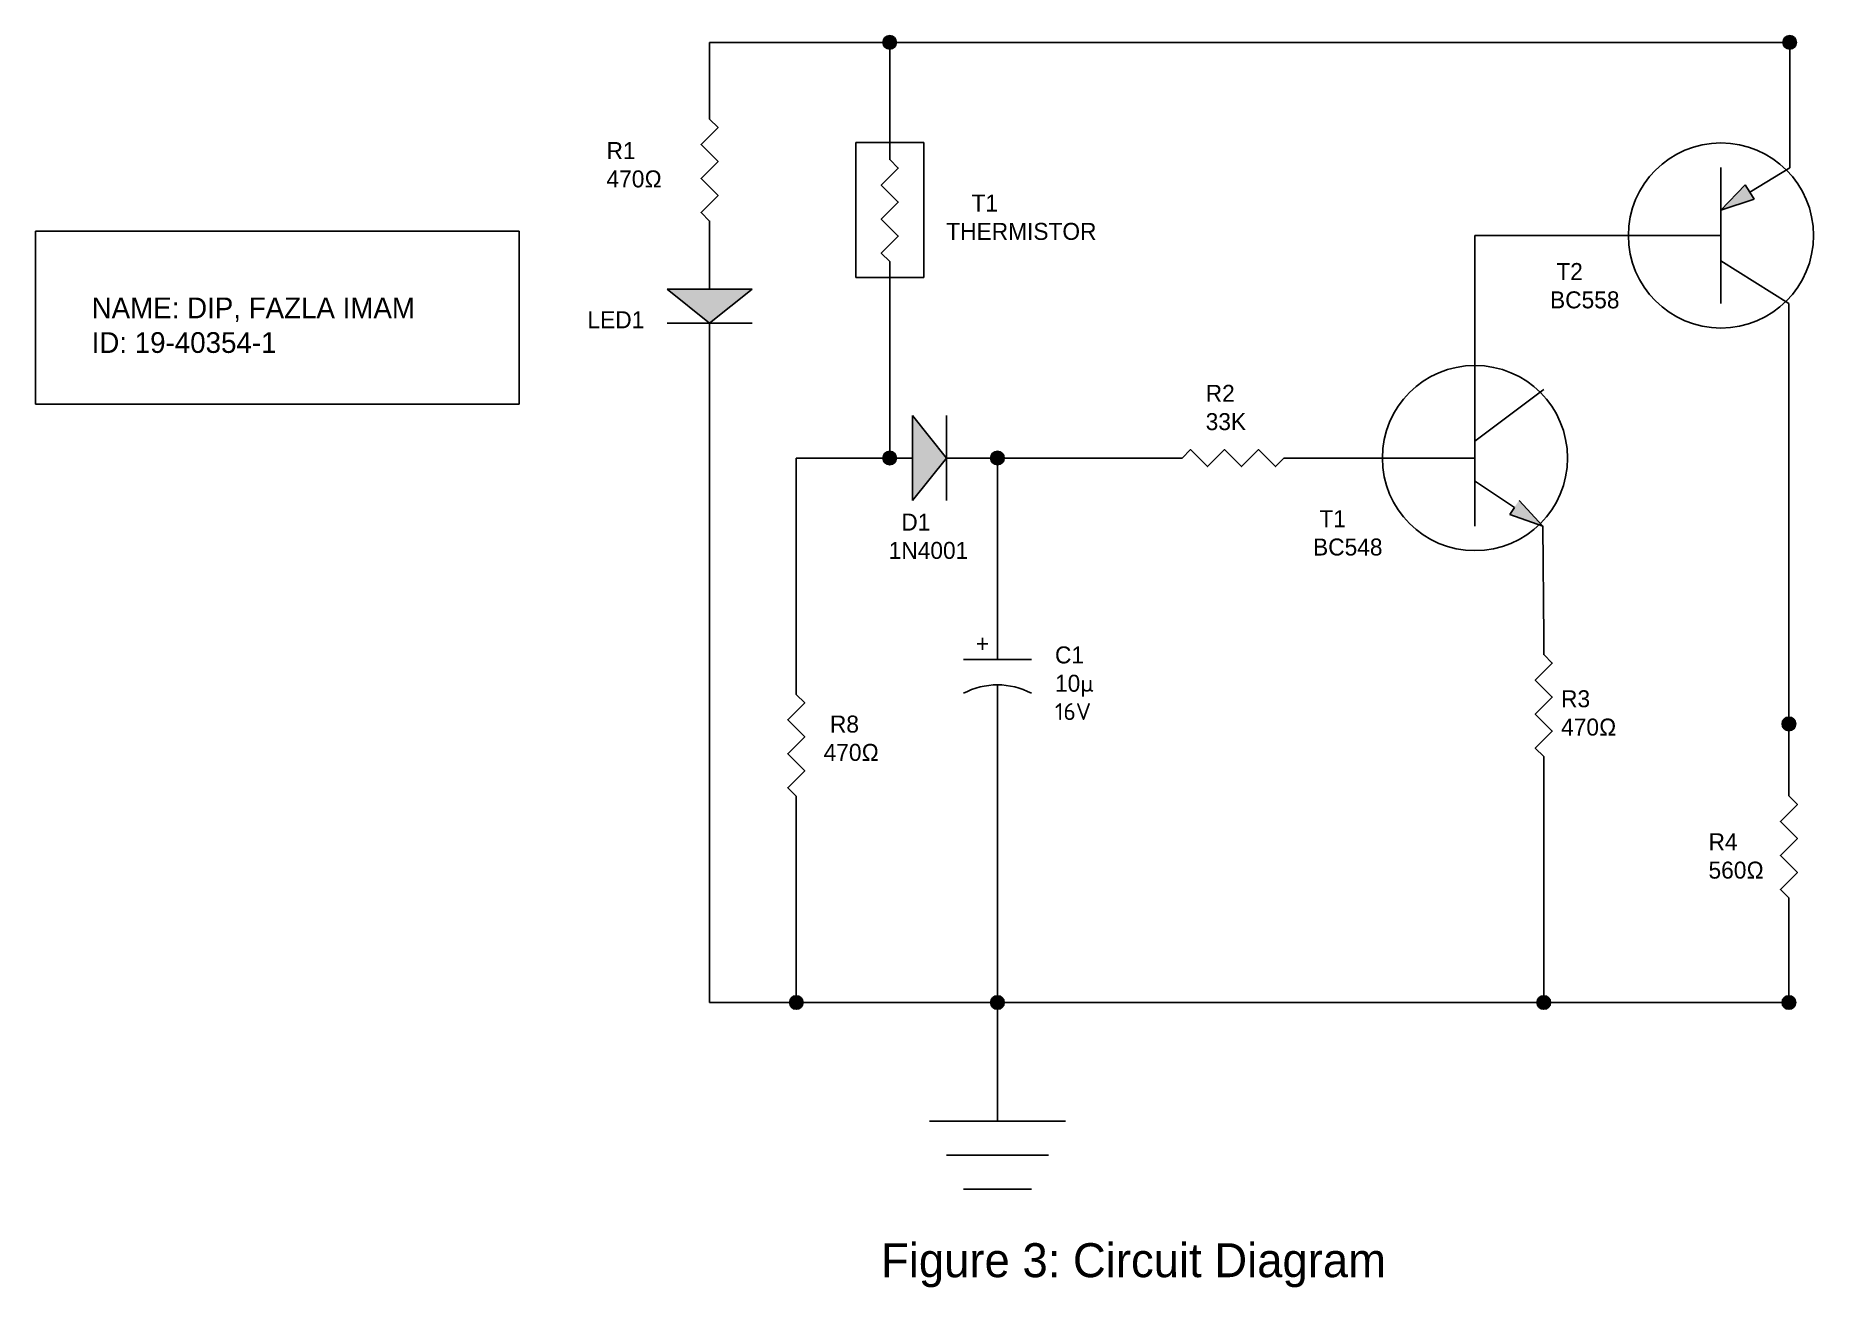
# Model space of a CAD drawing. Header units: inches. Extents: x -4 to 100, y 14 to 88.
import ezdxf

# ---------------------------------------------------------------- set-up
doc = ezdxf.new("R2010")
doc.units = ezdxf.units.IN
doc.header["$MEASUREMENT"] = 0

# ---------------------------------------------------------------- blocks, each defined once
blk = doc.blocks.new('Capacitor')
at = {"color": 7}
for p, q in [((0.15, -0.1), (0.15, 0.1)), ((0.15, 0), (0, 0)), ((0.225, 0), (0.4, 0))]:
    blk.add_line(p, q, dxfattribs=at)
blk.add_arc((0.4375, 0), 0.2125, 151.9275, 208.0725, dxfattribs=at)
blk = doc.blocks.new('Transistor - NPN')
at = {"color": 7}
for p, q in [((0.199999, 0.2), (0.199999, -0.2)), ((0.399999, 0.2), (0.199999, 0.05)), ((0, 0), (0.199999, 0)), ((0.316132, -0.145536), (0.201153, -0.069033)), ((0.302516, -0.166503), (0.316132, -0.145536)), ((0.329748, -0.124569), (0.399999, -0.2)), ((0.399999, -0.2), (0.302516, -0.166503))]:
    blk.add_line(p, q, dxfattribs=at)
blk.add_solid([(0.302516, -0.166503), (0.399999, -0.2), (0.329748, -0.124569)], dxfattribs=at)
blk = doc.blocks.new('Resistor')
at = {"color": 7}
blk.add_lwpolyline([(0, 0), (0.05, 0), (0.075, 0.025), (0.125, -0.025), (0.175, 0.025), (0.225, -0.025), (0.275, 0.025), (0.325, -0.025), (0.35, 0), (0.4, 0)], dxfattribs=at)
blk = doc.blocks.new('Transistor - PNP')
at = {"color": 7}
for p, q in [((0.200001, 0.2), (0.200001, -0.199999)), ((0.284805, 0.127992), (0.4024, 0.199023)), ((0.271557, 0.149194), (0.200001, 0.075)), ((0.200001, 0.075), (0.298053, 0.106791)), ((0.284805, 0.127992), (0.271557, 0.149194)), ((0.298053, 0.106791), (0.284805, 0.127992)), ((0, 0), (0.200001, 0)), ((0.200001, -0.074999), (0.400001, -0.199999))]:
    blk.add_line(p, q, dxfattribs=at)
blk.add_solid([(0.200001, 0.075), (0.298053, 0.106791), (0.271557, 0.149194)], dxfattribs=at)
blk = doc.blocks.new('Diode')
at = {"color": 7}
for p, q in [((0.15, 0.125), (0.25, 0)), ((0.15, -0.125), (0.15, 0.125)), ((0.25, -0.125), (0.25, 0.125)), ((0.15, 0), (0, 0)), ((0.25, 0), (0.15, -0.125)), ((0.25, 0), (0.4, 0))]:
    blk.add_line(p, q, dxfattribs=at)
blk.add_solid([(0.15, -0.125), (0.25, 0), (0.15, 0.125)], dxfattribs=at)
blk = doc.blocks.new('Ground')
at = {"color": 7}
for p, q in [((-0.1, 0), (0.1, 0)), ((0.075, -0.05), (-0.075, -0.05)), ((-0.05, -0.1), (0.05, -0.1))]:
    blk.add_line(p, q, dxfattribs=at)

msp = doc.modelspace()

# ---------------------------------------------------------------- linework, layer by layer
for p, q in [((35.44, 84.2), (35.44, 87.72)), ((35.44, 87.72), (46.04, 87.72)), ((46.04, 87.72), (46.04, 81.82)), ((46.04, 87.72), (99.02, 87.72)), ((99.02, 80.33), (99.02, 87.72)), ((44.04, 73.88), (44.04, 81.82)), ((44.04, 81.82), (46.04, 81.82)), ((46.04, 81.82), (48.04, 81.82)), ((48.04, 81.82), (48.04, 73.88)), ((-4.24, 76.6), (24.23, 76.6)), ((-4.24, 66.43), (-4.24, 76.6)), ((24.23, 76.6), (24.23, 66.43)), ((80.49, 67.25), (80.49, 76.35)), ((80.49, 76.35), (90.97, 76.35)), ((46.04, 73.88), (44.04, 73.88)), ((48.04, 73.88), (46.04, 73.88)), ((46.04, 73.82), (46.04, 63.25)), ((98.97, 72.35), (98.97, 44.36)), ((35.44, 68.2), (35.44, 31.2)), ((84.49, 67.25), (84.55, 67.29)), ((24.23, 66.43), (-4.24, 66.43)), ((44.38, 63.25), (40.54, 63.25)), ((40.54, 63.25), (40.54, 50.34)), ((52.38, 63.25), (52.38, 54.4)), ((52.38, 63.25), (62.25, 63.25)), ((70.25, 63.25), (76.49, 63.25)), ((84.49, 59.25), (84.54, 52.68)), ((52.38, 46.4), (52.38, 31.2)), ((84.54, 44.68), (84.54, 31.2)), ((40.54, 42.34), (40.54, 31.2)), ((98.97, 31.2), (98.97, 36.36)), ((52.39, 35.3), (52.39, 24.21)), ((35.44, 31.2), (75.44, 31.2)), ((75.44, 31.2), (84.54, 31.2)), ((84.54, 31.2), (98.97, 31.2))]:
    msp.add_line(p, q)
at = {"color": 7}
for centre, radius in [((46.04, 87.72), 0.4), ((99.02, 87.72), 0.4), ((94.97, 76.35), 5.45), ((80.49, 63.25), 5.45), ((46.04, 63.25), 0.4), ((52.38, 63.25), 0.4), ((98.97, 47.6), 0.4), ((40.54, 31.2), 0.4), ((52.38, 31.2), 0.4), ((84.54, 31.2), 0.4), ((98.97, 31.2), 0.4)]:
    msp.add_circle(centre, radius, dxfattribs=at)
for points in [[(45.79, 88.04), (45.64, 87.72), (46.04, 87.72)], [(45.79, 88.04), (45.66, 87.87), (45.64, 87.72)], [(45.79, 88.04), (45.73, 87.97), (45.66, 87.87)], [(45.73, 87.97), (45.7, 87.94), (45.66, 87.87)], [(45.7, 87.94), (45.68, 87.9), (45.66, 87.87)], [(45.79, 88.04), (45.76, 88.01), (45.73, 87.97)], [(45.79, 88.04), (46.04, 87.72), (46.04, 88.12)], [(46.04, 88.12), (45.92, 88.1), (45.79, 88.04)], [(45.92, 88.1), (45.85, 88.07), (45.79, 88.04)], [(45.85, 88.07), (45.82, 88.06), (45.79, 88.04)], [(45.92, 88.1), (45.88, 88.09), (45.85, 88.07)], [(46.04, 88.12), (46.01, 88.12), (45.92, 88.1)], [(46.01, 88.12), (45.97, 88.12), (45.92, 88.1)], [(46.28, 88.04), (46.04, 88.12), (46.04, 87.72)], [(46.28, 88.04), (46.15, 88.1), (46.04, 88.12)], [(46.15, 88.1), (46.07, 88.12), (46.04, 88.12)], [(46.04, 87.72), (46.44, 87.72), (46.28, 88.04)], [(46.15, 88.1), (46.11, 88.12), (46.07, 88.12)], [(46.28, 88.04), (46.22, 88.07), (46.15, 88.1)], [(46.22, 88.07), (46.19, 88.09), (46.15, 88.1)], [(46.28, 88.04), (46.26, 88.06), (46.22, 88.07)], [(46.44, 87.72), (46.41, 87.87), (46.28, 88.04)], [(46.41, 87.87), (46.35, 87.97), (46.28, 88.04)], [(46.35, 87.97), (46.32, 88.01), (46.28, 88.04)], [(46.41, 87.87), (46.38, 87.94), (46.35, 87.97)], [(46.41, 87.87), (46.4, 87.9), (46.38, 87.94)], [(98.77, 88.04), (98.62, 87.72), (99.02, 87.72)], [(98.77, 88.04), (98.64, 87.87), (98.62, 87.72)], [(98.77, 88.04), (98.71, 87.97), (98.64, 87.87)], [(98.71, 87.97), (98.68, 87.94), (98.64, 87.87)], [(98.68, 87.94), (98.66, 87.9), (98.64, 87.87)], [(98.77, 88.04), (98.74, 88.01), (98.71, 87.97)], [(98.77, 88.04), (99.02, 87.72), (99.02, 88.12)], [(99.02, 88.12), (98.9, 88.1), (98.77, 88.04)], [(98.9, 88.1), (98.83, 88.07), (98.77, 88.04)], [(98.83, 88.07), (98.8, 88.06), (98.77, 88.04)], [(98.9, 88.1), (98.86, 88.09), (98.83, 88.07)], [(99.02, 88.12), (98.99, 88.12), (98.9, 88.1)], [(98.99, 88.12), (98.95, 88.12), (98.9, 88.1)], [(99.26, 88.04), (99.02, 88.12), (99.02, 87.72)], [(99.26, 88.04), (99.13, 88.1), (99.02, 88.12)], [(99.13, 88.1), (99.05, 88.12), (99.02, 88.12)], [(99.02, 87.72), (99.42, 87.72), (99.26, 88.04)], [(99.13, 88.1), (99.09, 88.12), (99.05, 88.12)], [(99.26, 88.04), (99.2, 88.07), (99.13, 88.1)], [(99.2, 88.07), (99.17, 88.09), (99.13, 88.1)], [(99.26, 88.04), (99.24, 88.06), (99.2, 88.07)], [(99.42, 87.72), (99.39, 87.87), (99.26, 88.04)], [(99.39, 87.87), (99.33, 87.97), (99.26, 88.04)], [(99.33, 87.97), (99.3, 88.01), (99.26, 88.04)], [(99.39, 87.87), (99.35, 87.94), (99.33, 87.97)], [(99.39, 87.87), (99.38, 87.9), (99.35, 87.94)], [(45.66, 87.87), (45.65, 87.82), (45.64, 87.72)], [(45.65, 87.82), (45.64, 87.77), (45.64, 87.72)], [(46.04, 87.72), (45.64, 87.72), (45.79, 87.41)], [(45.64, 87.72), (45.66, 87.58), (45.79, 87.41)], [(45.64, 87.72), (45.65, 87.63), (45.66, 87.58)], [(45.64, 87.72), (45.64, 87.68), (45.65, 87.63)], [(45.66, 87.58), (45.73, 87.47), (45.79, 87.41)], [(45.66, 87.58), (45.7, 87.51), (45.73, 87.47)], [(45.66, 87.58), (45.68, 87.54), (45.7, 87.51)], [(45.73, 87.47), (45.76, 87.43), (45.79, 87.41)], [(45.79, 87.41), (46.04, 87.32), (46.04, 87.72)], [(45.79, 87.41), (45.92, 87.34), (46.04, 87.32)], [(45.79, 87.41), (45.85, 87.37), (45.92, 87.34)], [(45.79, 87.41), (45.82, 87.39), (45.85, 87.37)], [(45.85, 87.37), (45.88, 87.35), (45.92, 87.34)], [(45.92, 87.34), (46.01, 87.32), (46.04, 87.32)], [(45.92, 87.34), (45.97, 87.33), (46.01, 87.32)], [(46.28, 87.41), (46.04, 87.72), (46.04, 87.32)], [(46.28, 87.41), (46.44, 87.72), (46.04, 87.72)], [(46.04, 87.32), (46.15, 87.34), (46.28, 87.41)], [(46.04, 87.32), (46.07, 87.32), (46.15, 87.34)], [(46.07, 87.32), (46.11, 87.33), (46.15, 87.34)], [(46.15, 87.34), (46.22, 87.37), (46.28, 87.41)], [(46.15, 87.34), (46.19, 87.35), (46.22, 87.37)], [(46.22, 87.37), (46.26, 87.39), (46.28, 87.41)], [(46.28, 87.41), (46.41, 87.58), (46.44, 87.72)], [(46.28, 87.41), (46.35, 87.47), (46.41, 87.58)], [(46.28, 87.41), (46.32, 87.43), (46.35, 87.47)], [(46.35, 87.47), (46.38, 87.51), (46.41, 87.58)], [(46.38, 87.51), (46.4, 87.54), (46.41, 87.58)], [(46.44, 87.72), (46.43, 87.82), (46.41, 87.87)], [(46.41, 87.58), (46.43, 87.63), (46.44, 87.72)], [(46.44, 87.72), (46.43, 87.77), (46.43, 87.82)], [(46.43, 87.63), (46.43, 87.68), (46.44, 87.72)], [(98.64, 87.87), (98.63, 87.82), (98.62, 87.72)], [(98.63, 87.82), (98.62, 87.77), (98.62, 87.72)], [(99.02, 87.72), (98.62, 87.72), (98.77, 87.41)], [(98.62, 87.72), (98.64, 87.58), (98.77, 87.41)], [(98.62, 87.72), (98.63, 87.63), (98.64, 87.58)], [(98.62, 87.72), (98.62, 87.68), (98.63, 87.63)], [(98.64, 87.58), (98.71, 87.47), (98.77, 87.41)], [(98.64, 87.58), (98.68, 87.51), (98.71, 87.47)], [(98.64, 87.58), (98.66, 87.54), (98.68, 87.51)], [(98.71, 87.47), (98.74, 87.43), (98.77, 87.41)], [(98.77, 87.41), (99.02, 87.32), (99.02, 87.72)], [(98.77, 87.41), (98.9, 87.34), (99.02, 87.32)], [(98.77, 87.41), (98.83, 87.37), (98.9, 87.34)], [(98.77, 87.41), (98.8, 87.39), (98.83, 87.37)], [(98.83, 87.37), (98.86, 87.35), (98.9, 87.34)], [(98.9, 87.34), (98.99, 87.32), (99.02, 87.32)], [(98.9, 87.34), (98.95, 87.33), (98.99, 87.32)], [(99.26, 87.41), (99.02, 87.72), (99.02, 87.32)], [(99.26, 87.41), (99.42, 87.72), (99.02, 87.72)], [(99.02, 87.32), (99.13, 87.34), (99.26, 87.41)], [(99.02, 87.32), (99.05, 87.32), (99.13, 87.34)], [(99.05, 87.32), (99.09, 87.33), (99.13, 87.34)], [(99.13, 87.34), (99.2, 87.37), (99.26, 87.41)], [(99.13, 87.34), (99.17, 87.35), (99.2, 87.37)], [(99.2, 87.37), (99.24, 87.39), (99.26, 87.41)], [(99.26, 87.41), (99.39, 87.58), (99.42, 87.72)], [(99.26, 87.41), (99.33, 87.47), (99.39, 87.58)], [(99.26, 87.41), (99.3, 87.43), (99.33, 87.47)], [(99.33, 87.47), (99.35, 87.51), (99.39, 87.58)], [(99.35, 87.51), (99.38, 87.54), (99.39, 87.58)], [(99.42, 87.72), (99.41, 87.82), (99.39, 87.87)], [(99.39, 87.58), (99.41, 87.63), (99.42, 87.72)], [(99.42, 87.72), (99.41, 87.77), (99.41, 87.82)], [(99.41, 87.63), (99.41, 87.68), (99.42, 87.72)], [(45.79, 63.56), (45.64, 63.25), (46.04, 63.25)], [(45.79, 63.56), (45.66, 63.39), (45.64, 63.25)], [(45.66, 63.39), (45.65, 63.34), (45.64, 63.25)], [(45.65, 63.34), (45.64, 63.29), (45.64, 63.25)], [(46.04, 63.25), (45.64, 63.25), (45.79, 62.93)], [(45.64, 63.25), (45.66, 63.1), (45.79, 62.93)], [(45.64, 63.25), (45.65, 63.15), (45.66, 63.1)], [(45.64, 63.25), (45.64, 63.2), (45.65, 63.15)], [(45.79, 63.56), (45.73, 63.5), (45.66, 63.39)], [(45.73, 63.5), (45.7, 63.46), (45.66, 63.39)], [(45.7, 63.46), (45.68, 63.42), (45.66, 63.39)], [(45.66, 63.1), (45.73, 62.99), (45.79, 62.93)], [(45.66, 63.1), (45.7, 63.03), (45.73, 62.99)], [(45.66, 63.1), (45.68, 63.07), (45.7, 63.03)], [(45.79, 63.56), (45.76, 63.53), (45.73, 63.5)], [(45.73, 62.99), (45.76, 62.96), (45.79, 62.93)], [(45.79, 63.56), (46.04, 63.25), (46.04, 63.65)], [(46.04, 63.65), (45.92, 63.63), (45.79, 63.56)], [(45.92, 63.63), (45.85, 63.6), (45.79, 63.56)], [(45.85, 63.6), (45.82, 63.58), (45.79, 63.56)], [(45.79, 62.93), (46.04, 62.85), (46.04, 63.25)], [(45.79, 62.93), (45.92, 62.86), (46.04, 62.85)], [(45.79, 62.93), (45.85, 62.9), (45.92, 62.86)], [(45.79, 62.93), (45.82, 62.91), (45.85, 62.9)], [(45.92, 63.63), (45.88, 63.62), (45.85, 63.6)], [(45.85, 62.9), (45.88, 62.88), (45.92, 62.86)], [(46.04, 63.65), (46.01, 63.64), (45.92, 63.63)], [(46.01, 63.64), (45.97, 63.64), (45.92, 63.63)], [(45.92, 62.86), (46.01, 62.85), (46.04, 62.85)], [(45.92, 62.86), (45.97, 62.85), (46.01, 62.85)], [(46.28, 63.56), (46.04, 63.65), (46.04, 63.25)], [(46.28, 63.56), (46.15, 63.63), (46.04, 63.65)], [(46.15, 63.63), (46.07, 63.64), (46.04, 63.65)], [(46.04, 63.25), (46.44, 63.25), (46.28, 63.56)], [(46.28, 62.93), (46.04, 63.25), (46.04, 62.85)], [(46.28, 62.93), (46.44, 63.25), (46.04, 63.25)], [(46.04, 62.85), (46.15, 62.86), (46.28, 62.93)], [(46.04, 62.85), (46.07, 62.85), (46.15, 62.86)], [(46.15, 63.63), (46.11, 63.64), (46.07, 63.64)], [(46.07, 62.85), (46.11, 62.85), (46.15, 62.86)], [(46.28, 63.56), (46.22, 63.6), (46.15, 63.63)], [(46.22, 63.6), (46.19, 63.62), (46.15, 63.63)], [(46.15, 62.86), (46.22, 62.9), (46.28, 62.93)], [(46.15, 62.86), (46.19, 62.88), (46.22, 62.9)], [(46.28, 63.56), (46.26, 63.58), (46.22, 63.6)], [(46.22, 62.9), (46.26, 62.91), (46.28, 62.93)], [(46.44, 63.25), (46.41, 63.39), (46.28, 63.56)], [(46.41, 63.39), (46.35, 63.5), (46.28, 63.56)], [(46.35, 63.5), (46.32, 63.53), (46.28, 63.56)], [(46.28, 62.93), (46.41, 63.1), (46.44, 63.25)], [(46.28, 62.93), (46.35, 62.99), (46.41, 63.1)], [(46.28, 62.93), (46.32, 62.96), (46.35, 62.99)], [(46.41, 63.39), (46.38, 63.46), (46.35, 63.5)], [(46.35, 62.99), (46.38, 63.03), (46.41, 63.1)], [(46.41, 63.39), (46.4, 63.42), (46.38, 63.46)], [(46.38, 63.03), (46.4, 63.07), (46.41, 63.1)], [(46.44, 63.25), (46.43, 63.34), (46.41, 63.39)], [(46.41, 63.1), (46.43, 63.15), (46.44, 63.25)], [(46.44, 63.25), (46.43, 63.29), (46.43, 63.34)], [(46.43, 63.15), (46.43, 63.2), (46.44, 63.25)], [(52.13, 63.56), (51.98, 63.25), (52.38, 63.25)], [(52.13, 63.56), (52, 63.39), (51.98, 63.25)], [(52, 63.39), (51.99, 63.34), (51.98, 63.25)], [(51.99, 63.34), (51.98, 63.29), (51.98, 63.25)], [(52.38, 63.25), (51.98, 63.25), (52.13, 62.93)], [(51.98, 63.25), (52, 63.1), (52.13, 62.93)], [(51.98, 63.25), (51.99, 63.15), (52, 63.1)], [(51.98, 63.25), (51.98, 63.2), (51.99, 63.15)], [(52.13, 63.56), (52.07, 63.5), (52, 63.39)], [(52.07, 63.5), (52.04, 63.46), (52, 63.39)], [(52.04, 63.46), (52.02, 63.42), (52, 63.39)], [(52, 63.1), (52.07, 62.99), (52.13, 62.93)], [(52, 63.1), (52.04, 63.03), (52.07, 62.99)], [(52, 63.1), (52.02, 63.07), (52.04, 63.03)], [(52.13, 63.56), (52.1, 63.53), (52.07, 63.5)], [(52.07, 62.99), (52.1, 62.96), (52.13, 62.93)], [(52.13, 63.56), (52.38, 63.25), (52.38, 63.65)], [(52.38, 63.65), (52.26, 63.63), (52.13, 63.56)], [(52.26, 63.63), (52.19, 63.6), (52.13, 63.56)], [(52.19, 63.6), (52.16, 63.58), (52.13, 63.56)], [(52.13, 62.93), (52.38, 62.85), (52.38, 63.25)], [(52.13, 62.93), (52.26, 62.86), (52.38, 62.85)], [(52.13, 62.93), (52.19, 62.9), (52.26, 62.86)], [(52.13, 62.93), (52.16, 62.91), (52.19, 62.9)], [(52.26, 63.63), (52.22, 63.62), (52.19, 63.6)], [(52.19, 62.9), (52.22, 62.88), (52.26, 62.86)], [(52.38, 63.65), (52.35, 63.64), (52.26, 63.63)], [(52.35, 63.64), (52.3, 63.64), (52.26, 63.63)], [(52.26, 62.86), (52.35, 62.85), (52.38, 62.85)], [(52.26, 62.86), (52.3, 62.85), (52.35, 62.85)], [(52.62, 63.56), (52.38, 63.65), (52.38, 63.25)], [(52.62, 63.56), (52.49, 63.63), (52.38, 63.65)], [(52.49, 63.63), (52.41, 63.64), (52.38, 63.65)], [(52.38, 63.25), (52.78, 63.25), (52.62, 63.56)], [(52.62, 62.93), (52.38, 63.25), (52.38, 62.85)], [(52.62, 62.93), (52.78, 63.25), (52.38, 63.25)], [(52.38, 62.85), (52.49, 62.86), (52.62, 62.93)], [(52.38, 62.85), (52.41, 62.85), (52.49, 62.86)], [(52.49, 63.63), (52.45, 63.64), (52.41, 63.64)], [(52.41, 62.85), (52.45, 62.85), (52.49, 62.86)], [(52.62, 63.56), (52.56, 63.6), (52.49, 63.63)], [(52.56, 63.6), (52.53, 63.62), (52.49, 63.63)], [(52.49, 62.86), (52.56, 62.9), (52.62, 62.93)], [(52.49, 62.86), (52.53, 62.88), (52.56, 62.9)], [(52.62, 63.56), (52.6, 63.58), (52.56, 63.6)], [(52.56, 62.9), (52.6, 62.91), (52.62, 62.93)], [(52.78, 63.25), (52.75, 63.39), (52.62, 63.56)], [(52.75, 63.39), (52.68, 63.5), (52.62, 63.56)], [(52.68, 63.5), (52.66, 63.53), (52.62, 63.56)], [(52.62, 62.93), (52.75, 63.1), (52.78, 63.25)], [(52.62, 62.93), (52.68, 62.99), (52.75, 63.1)], [(52.62, 62.93), (52.66, 62.96), (52.68, 62.99)], [(52.75, 63.39), (52.71, 63.46), (52.68, 63.5)], [(52.68, 62.99), (52.71, 63.03), (52.75, 63.1)], [(52.75, 63.39), (52.74, 63.42), (52.71, 63.46)], [(52.71, 63.03), (52.74, 63.07), (52.75, 63.1)], [(52.78, 63.25), (52.77, 63.34), (52.75, 63.39)], [(52.75, 63.1), (52.77, 63.15), (52.78, 63.25)], [(52.78, 63.25), (52.77, 63.29), (52.77, 63.34)], [(52.77, 63.15), (52.77, 63.2), (52.78, 63.25)], [(98.72, 47.92), (98.57, 47.6), (98.97, 47.6)], [(98.72, 47.92), (98.59, 47.75), (98.57, 47.6)], [(98.59, 47.75), (98.58, 47.7), (98.57, 47.6)], [(98.58, 47.7), (98.57, 47.65), (98.57, 47.6)], [(98.97, 47.6), (98.57, 47.6), (98.72, 47.29)], [(98.57, 47.6), (98.59, 47.46), (98.72, 47.29)], [(98.57, 47.6), (98.58, 47.51), (98.59, 47.46)], [(98.57, 47.6), (98.57, 47.56), (98.58, 47.51)], [(98.72, 47.92), (98.66, 47.86), (98.59, 47.75)], [(98.66, 47.86), (98.63, 47.82), (98.59, 47.75)], [(98.63, 47.82), (98.61, 47.78), (98.59, 47.75)], [(98.59, 47.46), (98.66, 47.35), (98.72, 47.29)], [(98.59, 47.46), (98.63, 47.39), (98.66, 47.35)], [(98.59, 47.46), (98.61, 47.42), (98.63, 47.39)], [(98.72, 47.92), (98.69, 47.89), (98.66, 47.86)], [(98.66, 47.35), (98.69, 47.31), (98.72, 47.29)], [(98.72, 47.92), (98.97, 47.6), (98.97, 48)], [(98.97, 48), (98.86, 47.99), (98.72, 47.92)], [(98.86, 47.99), (98.78, 47.95), (98.72, 47.92)], [(98.78, 47.95), (98.75, 47.94), (98.72, 47.92)], [(98.72, 47.29), (98.97, 47.2), (98.97, 47.6)], [(98.72, 47.29), (98.86, 47.22), (98.97, 47.2)], [(98.72, 47.29), (98.78, 47.25), (98.86, 47.22)], [(98.72, 47.29), (98.75, 47.27), (98.78, 47.25)], [(98.86, 47.99), (98.82, 47.97), (98.78, 47.95)], [(98.78, 47.25), (98.82, 47.23), (98.86, 47.22)], [(98.97, 48), (98.94, 48), (98.86, 47.99)], [(98.94, 48), (98.9, 48), (98.86, 47.99)], [(98.86, 47.22), (98.94, 47.2), (98.97, 47.2)], [(98.86, 47.22), (98.9, 47.21), (98.94, 47.2)], [(99.21, 47.92), (98.97, 48), (98.97, 47.6)], [(99.21, 47.92), (99.08, 47.99), (98.97, 48)], [(99.08, 47.99), (99, 48), (98.97, 48)], [(98.97, 47.6), (99.37, 47.6), (99.21, 47.92)], [(99.21, 47.29), (98.97, 47.6), (98.97, 47.2)], [(99.21, 47.29), (99.37, 47.6), (98.97, 47.6)], [(98.97, 47.2), (99.08, 47.22), (99.21, 47.29)], [(98.97, 47.2), (99, 47.2), (99.08, 47.22)], [(99.08, 47.99), (99.04, 48), (99, 48)], [(99, 47.2), (99.04, 47.21), (99.08, 47.22)], [(99.21, 47.92), (99.16, 47.95), (99.08, 47.99)], [(99.16, 47.95), (99.12, 47.97), (99.08, 47.99)], [(99.08, 47.22), (99.16, 47.25), (99.21, 47.29)], [(99.08, 47.22), (99.12, 47.23), (99.16, 47.25)], [(99.21, 47.92), (99.19, 47.94), (99.16, 47.95)], [(99.16, 47.25), (99.19, 47.27), (99.21, 47.29)], [(99.37, 47.6), (99.34, 47.75), (99.21, 47.92)], [(99.34, 47.75), (99.28, 47.86), (99.21, 47.92)], [(99.28, 47.86), (99.25, 47.89), (99.21, 47.92)], [(99.21, 47.29), (99.34, 47.46), (99.37, 47.6)], [(99.21, 47.29), (99.28, 47.35), (99.34, 47.46)], [(99.21, 47.29), (99.25, 47.31), (99.28, 47.35)], [(99.34, 47.75), (99.31, 47.82), (99.28, 47.86)], [(99.28, 47.35), (99.31, 47.39), (99.34, 47.46)], [(99.34, 47.75), (99.33, 47.78), (99.31, 47.82)], [(99.31, 47.39), (99.33, 47.42), (99.34, 47.46)], [(99.37, 47.6), (99.36, 47.7), (99.34, 47.75)], [(99.34, 47.46), (99.36, 47.51), (99.37, 47.6)], [(99.37, 47.6), (99.37, 47.65), (99.36, 47.7)], [(99.36, 47.51), (99.37, 47.56), (99.37, 47.6)], [(40.3, 31.51), (40.14, 31.2), (40.54, 31.2)], [(40.3, 31.51), (40.17, 31.34), (40.14, 31.2)], [(40.3, 31.51), (40.23, 31.45), (40.17, 31.34)], [(40.23, 31.45), (40.2, 31.41), (40.17, 31.34)], [(40.2, 31.41), (40.18, 31.37), (40.17, 31.34)], [(40.3, 31.51), (40.26, 31.48), (40.23, 31.45)], [(40.3, 31.51), (40.54, 31.2), (40.54, 31.6)], [(40.54, 31.6), (40.43, 31.58), (40.3, 31.51)], [(40.43, 31.58), (40.36, 31.55), (40.3, 31.51)], [(40.36, 31.55), (40.32, 31.53), (40.3, 31.51)], [(40.43, 31.58), (40.39, 31.57), (40.36, 31.55)], [(40.54, 31.6), (40.51, 31.59), (40.43, 31.58)], [(40.51, 31.59), (40.47, 31.59), (40.43, 31.58)], [(40.79, 31.51), (40.54, 31.6), (40.54, 31.2)], [(40.79, 31.51), (40.65, 31.58), (40.54, 31.6)], [(40.65, 31.58), (40.57, 31.59), (40.54, 31.6)], [(40.54, 31.2), (40.94, 31.2), (40.79, 31.51)], [(40.65, 31.58), (40.61, 31.59), (40.57, 31.59)], [(40.79, 31.51), (40.73, 31.55), (40.65, 31.58)], [(40.73, 31.55), (40.69, 31.57), (40.65, 31.58)], [(40.79, 31.51), (40.76, 31.53), (40.73, 31.55)], [(40.94, 31.2), (40.92, 31.34), (40.79, 31.51)], [(40.92, 31.34), (40.85, 31.45), (40.79, 31.51)], [(40.85, 31.45), (40.82, 31.48), (40.79, 31.51)], [(40.92, 31.34), (40.88, 31.41), (40.85, 31.45)], [(40.92, 31.34), (40.9, 31.37), (40.88, 31.41)], [(52.13, 31.51), (51.98, 31.2), (52.38, 31.2)], [(52.13, 31.51), (52, 31.34), (51.98, 31.2)], [(52.13, 31.51), (52.07, 31.45), (52, 31.34)], [(52.07, 31.45), (52.04, 31.41), (52, 31.34)], [(52.04, 31.41), (52.02, 31.37), (52, 31.34)], [(52.13, 31.51), (52.1, 31.48), (52.07, 31.45)], [(52.13, 31.51), (52.38, 31.2), (52.38, 31.6)], [(52.38, 31.6), (52.26, 31.58), (52.13, 31.51)], [(52.26, 31.58), (52.19, 31.55), (52.13, 31.51)], [(52.19, 31.55), (52.16, 31.53), (52.13, 31.51)], [(52.26, 31.58), (52.22, 31.57), (52.19, 31.55)], [(52.38, 31.6), (52.35, 31.59), (52.26, 31.58)], [(52.35, 31.59), (52.3, 31.59), (52.26, 31.58)], [(52.62, 31.51), (52.38, 31.6), (52.38, 31.2)], [(52.62, 31.51), (52.49, 31.58), (52.38, 31.6)], [(52.49, 31.58), (52.41, 31.59), (52.38, 31.6)], [(52.38, 31.2), (52.78, 31.2), (52.62, 31.51)], [(52.49, 31.58), (52.45, 31.59), (52.41, 31.59)], [(52.62, 31.51), (52.56, 31.55), (52.49, 31.58)], [(52.56, 31.55), (52.53, 31.57), (52.49, 31.58)], [(52.62, 31.51), (52.6, 31.53), (52.56, 31.55)], [(52.78, 31.2), (52.75, 31.34), (52.62, 31.51)], [(52.75, 31.34), (52.68, 31.45), (52.62, 31.51)], [(52.68, 31.45), (52.66, 31.48), (52.62, 31.51)], [(52.75, 31.34), (52.71, 31.41), (52.68, 31.45)], [(52.75, 31.34), (52.74, 31.37), (52.71, 31.41)], [(84.3, 31.51), (84.14, 31.2), (84.54, 31.2)], [(84.3, 31.51), (84.17, 31.34), (84.14, 31.2)], [(84.3, 31.51), (84.23, 31.45), (84.17, 31.34)], [(84.23, 31.45), (84.21, 31.41), (84.17, 31.34)], [(84.21, 31.41), (84.18, 31.37), (84.17, 31.34)], [(84.3, 31.51), (84.26, 31.48), (84.23, 31.45)], [(84.3, 31.51), (84.54, 31.2), (84.54, 31.6)], [(84.54, 31.6), (84.43, 31.58), (84.3, 31.51)], [(84.43, 31.58), (84.36, 31.55), (84.3, 31.51)], [(84.36, 31.55), (84.32, 31.53), (84.3, 31.51)], [(84.43, 31.58), (84.39, 31.57), (84.36, 31.55)], [(84.54, 31.6), (84.51, 31.59), (84.43, 31.58)], [(84.51, 31.59), (84.47, 31.59), (84.43, 31.58)], [(84.79, 31.51), (84.54, 31.6), (84.54, 31.2)], [(84.79, 31.51), (84.66, 31.58), (84.54, 31.6)], [(84.66, 31.58), (84.57, 31.59), (84.54, 31.6)], [(84.54, 31.2), (84.94, 31.2), (84.79, 31.51)], [(84.66, 31.58), (84.62, 31.59), (84.57, 31.59)], [(84.79, 31.51), (84.73, 31.55), (84.66, 31.58)], [(84.73, 31.55), (84.7, 31.57), (84.66, 31.58)], [(84.79, 31.51), (84.76, 31.53), (84.73, 31.55)], [(84.94, 31.2), (84.92, 31.34), (84.79, 31.51)], [(84.92, 31.34), (84.85, 31.45), (84.79, 31.51)], [(84.85, 31.45), (84.82, 31.48), (84.79, 31.51)], [(84.92, 31.34), (84.88, 31.41), (84.85, 31.45)], [(84.92, 31.34), (84.9, 31.37), (84.88, 31.41)], [(98.72, 31.51), (98.57, 31.2), (98.97, 31.2)], [(98.72, 31.51), (98.59, 31.34), (98.57, 31.2)], [(98.72, 31.51), (98.66, 31.45), (98.59, 31.34)], [(98.66, 31.45), (98.63, 31.41), (98.59, 31.34)], [(98.63, 31.41), (98.61, 31.37), (98.59, 31.34)], [(98.72, 31.51), (98.69, 31.48), (98.66, 31.45)], [(98.72, 31.51), (98.97, 31.2), (98.97, 31.6)], [(98.97, 31.6), (98.86, 31.58), (98.72, 31.51)], [(98.86, 31.58), (98.78, 31.55), (98.72, 31.51)], [(98.78, 31.55), (98.75, 31.53), (98.72, 31.51)], [(98.86, 31.58), (98.82, 31.57), (98.78, 31.55)], [(98.97, 31.6), (98.94, 31.59), (98.86, 31.58)], [(98.94, 31.59), (98.9, 31.59), (98.86, 31.58)], [(99.21, 31.51), (98.97, 31.6), (98.97, 31.2)], [(99.21, 31.51), (99.08, 31.58), (98.97, 31.6)], [(99.08, 31.58), (99, 31.59), (98.97, 31.6)], [(98.97, 31.2), (99.37, 31.2), (99.21, 31.51)], [(99.08, 31.58), (99.04, 31.59), (99, 31.59)], [(99.21, 31.51), (99.16, 31.55), (99.08, 31.58)], [(99.16, 31.55), (99.12, 31.57), (99.08, 31.58)], [(99.21, 31.51), (99.19, 31.53), (99.16, 31.55)], [(99.37, 31.2), (99.34, 31.34), (99.21, 31.51)], [(99.34, 31.34), (99.28, 31.45), (99.21, 31.51)], [(99.28, 31.45), (99.25, 31.48), (99.21, 31.51)], [(99.34, 31.34), (99.31, 31.41), (99.28, 31.45)], [(99.34, 31.34), (99.33, 31.37), (99.31, 31.41)], [(40.17, 31.34), (40.15, 31.29), (40.14, 31.2)], [(40.15, 31.29), (40.15, 31.24), (40.14, 31.2)], [(40.54, 31.2), (40.14, 31.2), (40.3, 30.88)], [(40.14, 31.2), (40.17, 31.05), (40.3, 30.88)], [(40.14, 31.2), (40.15, 31.1), (40.17, 31.05)], [(40.14, 31.2), (40.15, 31.15), (40.15, 31.1)], [(40.17, 31.05), (40.23, 30.94), (40.3, 30.88)], [(40.17, 31.05), (40.2, 30.98), (40.23, 30.94)], [(40.17, 31.05), (40.18, 31.02), (40.2, 30.98)], [(40.23, 30.94), (40.26, 30.91), (40.3, 30.88)], [(40.3, 30.88), (40.54, 30.8), (40.54, 31.2)], [(40.3, 30.88), (40.43, 30.81), (40.54, 30.8)], [(40.3, 30.88), (40.36, 30.85), (40.43, 30.81)], [(40.3, 30.88), (40.32, 30.86), (40.36, 30.85)], [(40.36, 30.85), (40.39, 30.83), (40.43, 30.81)], [(40.43, 30.81), (40.51, 30.8), (40.54, 30.8)], [(40.43, 30.81), (40.47, 30.8), (40.51, 30.8)], [(40.79, 30.88), (40.54, 31.2), (40.54, 30.8)], [(40.79, 30.88), (40.94, 31.2), (40.54, 31.2)], [(40.54, 30.8), (40.65, 30.81), (40.79, 30.88)], [(40.54, 30.8), (40.57, 30.8), (40.65, 30.81)], [(40.57, 30.8), (40.61, 30.8), (40.65, 30.81)], [(40.65, 30.81), (40.73, 30.85), (40.79, 30.88)], [(40.65, 30.81), (40.69, 30.83), (40.73, 30.85)], [(40.73, 30.85), (40.76, 30.86), (40.79, 30.88)], [(40.79, 30.88), (40.92, 31.05), (40.94, 31.2)], [(40.79, 30.88), (40.85, 30.94), (40.92, 31.05)], [(40.79, 30.88), (40.82, 30.91), (40.85, 30.94)], [(40.85, 30.94), (40.88, 30.98), (40.92, 31.05)], [(40.88, 30.98), (40.9, 31.02), (40.92, 31.05)], [(40.94, 31.2), (40.93, 31.29), (40.92, 31.34)], [(40.92, 31.05), (40.93, 31.1), (40.94, 31.2)], [(40.94, 31.2), (40.94, 31.24), (40.93, 31.29)], [(40.93, 31.1), (40.94, 31.15), (40.94, 31.2)], [(52, 31.34), (51.99, 31.29), (51.98, 31.2)], [(51.99, 31.29), (51.98, 31.24), (51.98, 31.2)], [(52.38, 31.2), (51.98, 31.2), (52.13, 30.88)], [(51.98, 31.2), (52, 31.05), (52.13, 30.88)], [(51.98, 31.2), (51.99, 31.1), (52, 31.05)], [(51.98, 31.2), (51.98, 31.15), (51.99, 31.1)], [(52, 31.05), (52.07, 30.94), (52.13, 30.88)], [(52, 31.05), (52.04, 30.98), (52.07, 30.94)], [(52, 31.05), (52.02, 31.02), (52.04, 30.98)], [(52.07, 30.94), (52.1, 30.91), (52.13, 30.88)], [(52.13, 30.88), (52.38, 30.8), (52.38, 31.2)], [(52.13, 30.88), (52.26, 30.81), (52.38, 30.8)], [(52.13, 30.88), (52.19, 30.85), (52.26, 30.81)], [(52.13, 30.88), (52.16, 30.86), (52.19, 30.85)], [(52.19, 30.85), (52.22, 30.83), (52.26, 30.81)], [(52.26, 30.81), (52.35, 30.8), (52.38, 30.8)], [(52.26, 30.81), (52.3, 30.8), (52.35, 30.8)], [(52.62, 30.88), (52.38, 31.2), (52.38, 30.8)], [(52.62, 30.88), (52.78, 31.2), (52.38, 31.2)], [(52.38, 30.8), (52.49, 30.81), (52.62, 30.88)], [(52.38, 30.8), (52.41, 30.8), (52.49, 30.81)], [(52.41, 30.8), (52.45, 30.8), (52.49, 30.81)], [(52.49, 30.81), (52.56, 30.85), (52.62, 30.88)], [(52.49, 30.81), (52.53, 30.83), (52.56, 30.85)], [(52.56, 30.85), (52.6, 30.86), (52.62, 30.88)], [(52.62, 30.88), (52.75, 31.05), (52.78, 31.2)], [(52.62, 30.88), (52.68, 30.94), (52.75, 31.05)], [(52.62, 30.88), (52.66, 30.91), (52.68, 30.94)], [(52.68, 30.94), (52.71, 30.98), (52.75, 31.05)], [(52.71, 30.98), (52.74, 31.02), (52.75, 31.05)], [(52.78, 31.2), (52.77, 31.29), (52.75, 31.34)], [(52.75, 31.05), (52.77, 31.1), (52.78, 31.2)], [(52.78, 31.2), (52.77, 31.24), (52.77, 31.29)], [(52.77, 31.1), (52.77, 31.15), (52.78, 31.2)], [(84.17, 31.34), (84.15, 31.29), (84.14, 31.2)], [(84.15, 31.29), (84.15, 31.24), (84.14, 31.2)], [(84.54, 31.2), (84.14, 31.2), (84.3, 30.88)], [(84.14, 31.2), (84.17, 31.05), (84.3, 30.88)], [(84.14, 31.2), (84.15, 31.1), (84.17, 31.05)], [(84.14, 31.2), (84.15, 31.15), (84.15, 31.1)], [(84.17, 31.05), (84.23, 30.94), (84.3, 30.88)], [(84.17, 31.05), (84.21, 30.98), (84.23, 30.94)], [(84.17, 31.05), (84.18, 31.02), (84.21, 30.98)], [(84.23, 30.94), (84.26, 30.91), (84.3, 30.88)], [(84.3, 30.88), (84.54, 30.8), (84.54, 31.2)], [(84.3, 30.88), (84.43, 30.81), (84.54, 30.8)], [(84.3, 30.88), (84.36, 30.85), (84.43, 30.81)], [(84.3, 30.88), (84.32, 30.86), (84.36, 30.85)], [(84.36, 30.85), (84.39, 30.83), (84.43, 30.81)], [(84.43, 30.81), (84.51, 30.8), (84.54, 30.8)], [(84.43, 30.81), (84.47, 30.8), (84.51, 30.8)], [(84.79, 30.88), (84.54, 31.2), (84.54, 30.8)], [(84.79, 30.88), (84.94, 31.2), (84.54, 31.2)], [(84.54, 30.8), (84.66, 30.81), (84.79, 30.88)], [(84.54, 30.8), (84.57, 30.8), (84.66, 30.81)], [(84.57, 30.8), (84.62, 30.8), (84.66, 30.81)], [(84.66, 30.81), (84.73, 30.85), (84.79, 30.88)], [(84.66, 30.81), (84.7, 30.83), (84.73, 30.85)], [(84.73, 30.85), (84.76, 30.86), (84.79, 30.88)], [(84.79, 30.88), (84.92, 31.05), (84.94, 31.2)], [(84.79, 30.88), (84.85, 30.94), (84.92, 31.05)], [(84.79, 30.88), (84.82, 30.91), (84.85, 30.94)], [(84.85, 30.94), (84.88, 30.98), (84.92, 31.05)], [(84.88, 30.98), (84.9, 31.02), (84.92, 31.05)], [(84.94, 31.2), (84.93, 31.29), (84.92, 31.34)], [(84.92, 31.05), (84.93, 31.1), (84.94, 31.2)], [(84.94, 31.2), (84.94, 31.24), (84.93, 31.29)], [(84.93, 31.1), (84.94, 31.15), (84.94, 31.2)], [(98.59, 31.34), (98.58, 31.29), (98.57, 31.2)], [(98.58, 31.29), (98.57, 31.24), (98.57, 31.2)], [(98.97, 31.2), (98.57, 31.2), (98.72, 30.88)], [(98.57, 31.2), (98.59, 31.05), (98.72, 30.88)], [(98.57, 31.2), (98.58, 31.1), (98.59, 31.05)], [(98.57, 31.2), (98.57, 31.15), (98.58, 31.1)], [(98.59, 31.05), (98.66, 30.94), (98.72, 30.88)], [(98.59, 31.05), (98.63, 30.98), (98.66, 30.94)], [(98.59, 31.05), (98.61, 31.02), (98.63, 30.98)], [(98.66, 30.94), (98.69, 30.91), (98.72, 30.88)], [(98.72, 30.88), (98.97, 30.8), (98.97, 31.2)], [(98.72, 30.88), (98.86, 30.81), (98.97, 30.8)], [(98.72, 30.88), (98.78, 30.85), (98.86, 30.81)], [(98.72, 30.88), (98.75, 30.86), (98.78, 30.85)], [(98.78, 30.85), (98.82, 30.83), (98.86, 30.81)], [(98.86, 30.81), (98.94, 30.8), (98.97, 30.8)], [(98.86, 30.81), (98.9, 30.8), (98.94, 30.8)], [(99.21, 30.88), (98.97, 31.2), (98.97, 30.8)], [(99.21, 30.88), (99.37, 31.2), (98.97, 31.2)], [(98.97, 30.8), (99.08, 30.81), (99.21, 30.88)], [(98.97, 30.8), (99, 30.8), (99.08, 30.81)], [(99, 30.8), (99.04, 30.8), (99.08, 30.81)], [(99.08, 30.81), (99.16, 30.85), (99.21, 30.88)], [(99.08, 30.81), (99.12, 30.83), (99.16, 30.85)], [(99.16, 30.85), (99.19, 30.86), (99.21, 30.88)], [(99.21, 30.88), (99.34, 31.05), (99.37, 31.2)], [(99.21, 30.88), (99.28, 30.94), (99.34, 31.05)], [(99.21, 30.88), (99.25, 30.91), (99.28, 30.94)], [(99.28, 30.94), (99.31, 30.98), (99.34, 31.05)], [(99.31, 30.98), (99.33, 31.02), (99.34, 31.05)], [(99.37, 31.2), (99.36, 31.29), (99.34, 31.34)], [(99.34, 31.05), (99.36, 31.1), (99.37, 31.2)], [(99.37, 31.2), (99.37, 31.24), (99.36, 31.29)], [(99.36, 31.1), (99.37, 31.15), (99.37, 31.2)]]:
    msp.add_solid(points, dxfattribs=at)

# ---------------------------------------------------------------- block references
at = {"xscale": 20, "yscale": 20, "zscale": 20, "rotation": 270}
for name, p in [('Resistor', (35.44, 84.2)), ('Resistor', (46.04, 81.82)), ('Diode', (35.44, 76.2)), ('Capacitor', (52.38, 54.4)), ('Resistor', (84.54, 52.68)), ('Resistor', (40.54, 50.34)), ('Resistor', (98.97, 44.36))]:
    msp.add_blockref(name, p, dxfattribs=at)
for name, p, xscale, yscale, zscale in [('Transistor - PNP', (90.97, 76.35), 20, 20, 20), ('Transistor - NPN', (76.49, 63.25), 20, 20, 20), ('Diode', (44.38, 63.25), 20, 20, 20), ('Resistor', (62.25, 63.25), 20, 20, 20), ('Ground', (52.39, 24.21), 40, 40, 40)]:
    msp.add_blockref(name, p, dxfattribs=dict(xscale=xscale, yscale=yscale, zscale=zscale))

# ---------------------------------------------------------------- texts
for s, height, p in [('NAME: DIP, FAZLA IMAM', 1.22, (-0.94, 71.48)), ('ID: 19-40354-1', 1.22, (-0.94, 69.44)), ('Figure 3: Circuit Diagram', 2, (45.53, 15.03))]:
    msp.add_text(s, height=height).set_placement(p)
at = {"char_height": 1, "attachment_point": 1}
for s, insert, width in [('R1\\P470Ω', (29.37, 81.85), 7.8587), ('    T1\\PTHERMISTOR', (49.37, 78.76), 23.5059), (' T2\\PBC558', (84.91, 74.73), 6.4664), ('LED1', (28.25, 71.89), 6.315), ('R2\\P33K', (64.64, 67.56), 8.9953), ('  D1\\P1N4001', (45.98, 59.98), 9.6013), (' T1\\PBC548', (70.96, 60.18), 6.9816), ('+', (51.11, 52.83), 3.3113), ('C1\\P10{\\fISOCPEUR|b0|i0|c0|p34;µ\\P16V}', (55.77, 52.16), 9.7467), ('R3\\P470Ω', (85.56, 49.58), 6.6534), (' R8\\P470Ω', (42.15, 48.09), 6.5183), ('R4\\P560Ω', (94.24, 41.16), 5.3059)]:
    msp.add_mtext(s, dxfattribs=dict(at, insert=insert, width=width))

doc.saveas('drawing.dxf')
